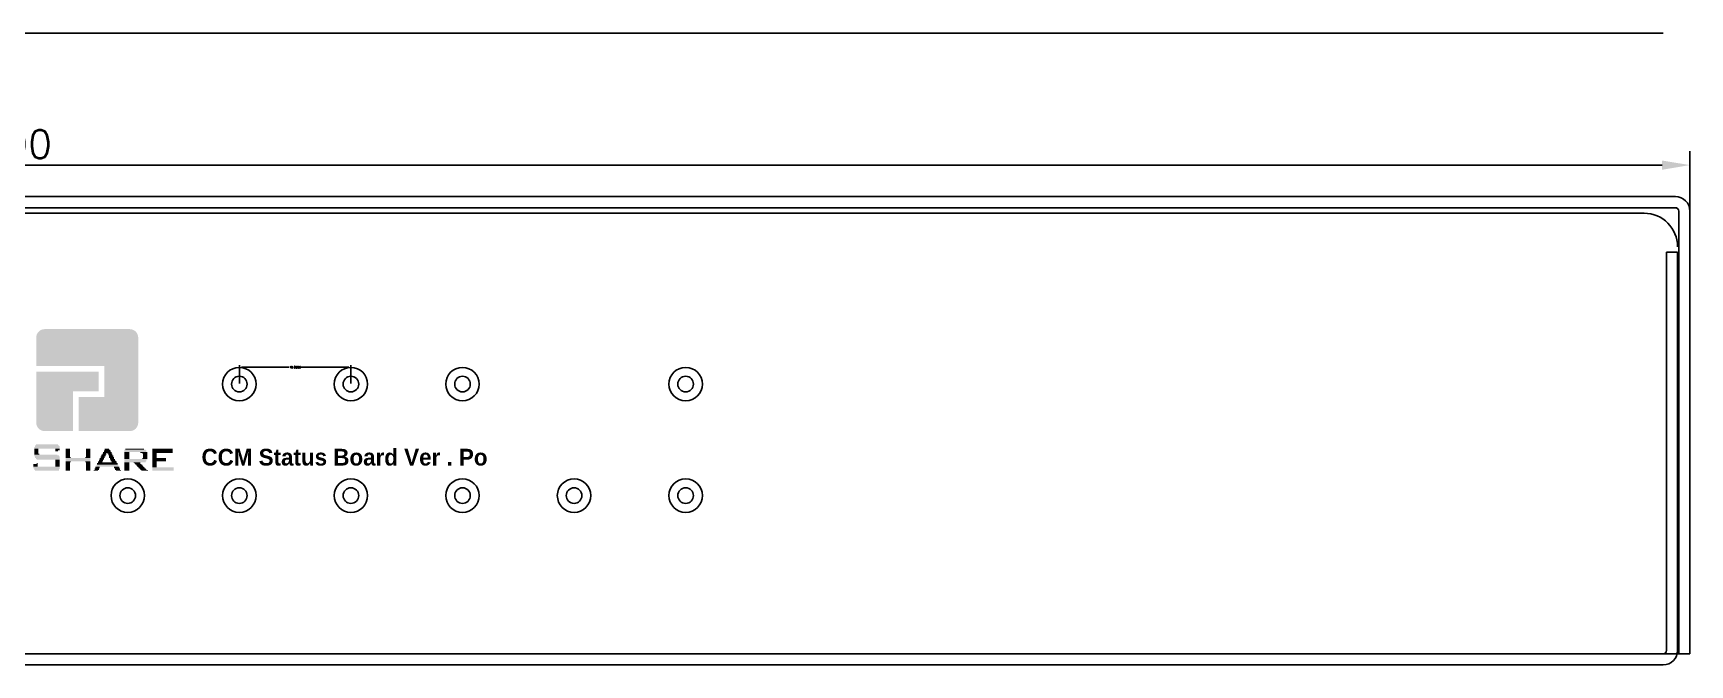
# Model space of a CAD drawing. Extents: x 183 to 1008, y 302 to 1008.
# Drawn here: x 859.2 to 1007.7, y 674.8 to 731.5 of the extents above; entities that cross this region are included whole.
import ezdxf

# ---------------------------------------------------------------- set-up
doc = ezdxf.new("R2010")
doc.units = 0
doc.layers.get('0').update_dxf_attribs({"linetype": 'CONTINUOUS'})
doc.layers.get('DEFPOINTS').update_dxf_attribs({"linetype": 'CONTINUOUS'})
for name, color, linetype in [('LAYER0000', 7, 'CONTINUOUS'), ('MASK_BOTTOM_ART', 5, 'CONTINUOUS'), ('SILK_BOTTOM_ART', 12, 'CONTINUOUS')]:
    doc.layers.add(name, color=color, linetype=linetype)
doc.styles.get("Standard").update_dxf_attribs({"font": 'txt.shx', "bigfont": 'whgtxt.shx'})
doc.dimstyles.new('ISO-25', dxfattribs={"dimtxt": 2.5, "dimasz": 2.5, "dimexe": 1.25, "dimexo": 0.625, "dimtad": 1, "dimtxsty": 'STANDARD', "dimcen": 2.5, "dimazin": 3, "dimtfac": 1, "dimtmove": 0, "dimatfit": 3})
doc.dimstyles.get("Standard").update_dxf_attribs({"dimtxt": 0.18, "dimasz": 0.18, "dimexe": 0.18, "dimexo": 0.0625, "dimgap": 0.09, "dimtad": 0, "dimtih": 1, "dimtoh": 1, "dimdec": 4, "dimzin": 0, "dimtxsty": 'STANDARD', "dimcen": 0.09, "dimazin": 3, "dimtfac": 1, "dimtdec": 4, "dimtofl": 0, "dimtmove": 0, "dimatfit": 3, "dimtolj": 1, "dimtzin": 0})

# ---------------------------------------------------------------- blocks, each defined once
blk = doc.blocks.new('*D74')
at = {"color": 0}
for p, q in [((707.67, 715.37), (707.67, 720.87)), ((1007.67, 715.37), (1007.67, 720.87)), ((1005.17, 719.62), (710.17, 719.62))]:
    blk.add_line(p, q, dxfattribs=at)
for points in [[(710.17, 720.03), (710.17, 719.2), (707.67, 719.62)], [(1005.17, 720.03), (1005.17, 719.2), (1007.67, 719.62)]]:
    blk.add_solid(points, dxfattribs=at)
at = {"layer": 'DEFPOINTS', "color": 0}
for p in [(707.67, 719.62), (707.67, 714.75), (1007.67, 714.75)]:
    blk.add_point(p, dxfattribs=at)
at = {"color": 0, "insert": (857.67, 721.49), "char_height": 2.5, "attachment_point": 5}
blk.add_mtext('300', dxfattribs=at)
blk = doc.blocks.new('ROUND_14')
blk.add_circle((0, 0), 0.7)
blk = doc.blocks.new('*D73')
at = {"color": 0, "linetype": 'CONTINUOUS'}
for p, q in [((877.67, 700.04), (877.67, 701.67)), ((877.85, 701.49), (882.14, 701.49)), ((887.49, 701.49), (883.19, 701.49)), ((887.67, 700.04), (887.67, 701.67))]:
    blk.add_line(p, q, dxfattribs=at)
for points in [[(877.85, 701.52), (877.85, 701.46), (877.67, 701.49)], [(887.49, 701.52), (887.49, 701.46), (887.67, 701.49)]]:
    blk.add_solid(points, dxfattribs=at)
at = {"layer": 'DEFPOINTS', "color": 0, "linetype": 'CONTINUOUS'}
for p in [(887.67, 701.49), (877.67, 699.98), (887.67, 699.98)]:
    blk.add_point(p, dxfattribs=at)
at = {"color": 0, "linetype": 'CONTINUOUS', "insert": (882.67, 701.49), "char_height": 0.18, "attachment_point": 5}
blk.add_mtext('\\A1;10.0000', dxfattribs=at)

msp = doc.modelspace()

# ---------------------------------------------------------------- linework, layer by layer
for p, q in [((708.96691, 716.79965), (1006.36691, 716.79965)), ((708.96691, 715.79965), (1006.36691, 715.79965)), ((1006.66691, 715.49965), (1006.66691, 675.79965)), ((1007.66691, 715.49965), (1007.66691, 675.79965)), ((1007.66691, 675.79965), (707.66691, 675.79965))]:
    msp.add_line(p, q)
for centre in [(877.66691, 699.97824), (887.66691, 699.97824), (897.66691, 699.97824), (917.66691, 699.97824), (867.66691, 689.97824), (877.66691, 689.97824), (887.66691, 689.97824), (897.66691, 689.97824), (907.66691, 689.97824), (917.66691, 689.97824)]:
    msp.add_circle(centre, 1.5)
for radius in [1.3, 0.3]:
    msp.add_arc((1006.36691, 715.49965), radius, 0, 90)
at = {"layer": 'LAYER0000', "color": 3, "linetype": 'CONTINUOUS'}
for p, q in [((710.06691, 731.45523), (1005.26691, 731.45523)), ((711.76691, 715.29965), (1003.56691, 715.29965)), ((1005.56691, 711.79965), (1005.56691, 676.09965)), ((1006.36691, 711.79965), (1005.56691, 711.79965)), ((1006.56691, 711.79965), (1005.56691, 711.79965)), ((1006.56691, 711.79965), (1006.56691, 676.09965)), ((710.06691, 675.79965), (1005.26691, 675.79965)), ((710.06691, 674.79965), (1005.26691, 674.79965))]:
    msp.add_line(p, q, dxfattribs=at)
for centre, radius, start, end in [((1003.56691, 712.29965), 3, 0, 90), ((1005.26691, 676.09965), 0.3, 270, 0), ((1005.26691, 676.09965), 1.3, 270, 0)]:
    msp.add_arc(centre, radius, start, end, dxfattribs=at)
at = {"layer": 'SILK_BOTTOM_ART'}
for points in [[(859.46291, 704.14624), (859.47811, 704.29354), (868.60691, 704.14624), (868.59171, 704.29354)], [(859.46291, 701.60626), (859.46291, 704.14624), (868.60691, 701.60626), (868.60691, 704.14624)], [(859.47811, 704.29354), (859.52131, 704.43834), (868.59171, 704.29354), (868.54851, 704.43834)], [(859.52131, 704.43834), (859.59241, 704.56784), (868.54851, 704.43834), (868.47991, 704.56784)], [(859.59241, 704.56784), (859.68641, 704.68474), (868.47991, 704.56784), (868.38341, 704.68474)], [(859.68641, 704.68474), (859.80331, 704.77874), (868.38341, 704.68474), (868.26911, 704.77874)], [(859.80331, 704.77874), (859.93281, 704.84984), (868.26911, 704.77874), (868.13701, 704.84984)], [(859.93281, 704.84984), (860.07761, 704.89304), (868.13701, 704.84984), (867.99481, 704.89304)], [(860.07761, 704.89304), (860.22491, 704.90824), (867.99481, 704.89304), (867.84491, 704.90824)], [(865.55889, 701.60624), (859.46291, 701.60626), (868.60691, 701.60624), (868.60691, 701.60626)], [(859.46292, 699.32024), (859.46293, 701.09822), (865.05089, 699.32024), (865.05091, 701.09822)], [(859.46293, 701.09822), (859.46293, 701.09824), (865.05091, 701.09822), (859.46293, 701.09824)], [(865.55891, 698.81226), (865.55889, 701.60624), (868.60691, 698.81226), (868.60691, 701.60624)], [(859.46291, 696.52624), (859.46292, 699.32022), (862.76489, 696.52624), (862.76491, 699.32022)], [(859.46292, 699.32022), (859.46292, 699.32024), (862.76491, 699.32022), (865.05089, 699.32024)], [(863.27291, 696.52624), (863.27293, 698.81224), (868.60691, 696.52624), (868.60691, 698.81224)], [(863.27293, 698.81224), (865.55891, 698.81226), (868.60691, 698.81224), (868.60691, 698.81226)], [(859.47811, 696.37634), (859.46291, 696.52624), (862.76489, 696.37634), (862.76489, 696.52624)], [(859.52131, 696.23414), (859.47811, 696.37634), (862.76489, 696.23414), (862.76489, 696.37634)], [(863.27291, 696.37634), (863.27291, 696.52624), (868.59171, 696.37634), (868.60691, 696.52624)], [(863.27291, 696.23414), (863.27291, 696.37634), (868.54851, 696.23414), (868.59171, 696.37634)], [(859.59241, 696.10204), (859.52131, 696.23414), (862.76489, 696.10204), (862.76489, 696.23414)], [(859.68641, 695.98524), (859.59241, 696.10204), (862.76489, 695.98524), (862.76489, 696.10204)], [(859.80331, 695.89124), (859.68641, 695.98524), (862.76489, 695.89124), (862.76489, 695.98524)], [(859.93281, 695.82264), (859.80331, 695.89124), (862.76489, 695.82264), (862.76489, 695.89124)], [(860.07761, 695.77944), (859.93281, 695.82264), (862.76489, 695.77944), (862.76489, 695.82264)], [(860.22491, 695.76424), (860.07761, 695.77944), (862.76489, 695.76424), (862.76489, 695.77944)], [(863.27291, 696.10204), (863.27291, 696.23414), (868.47991, 696.10204), (868.54851, 696.23414)], [(863.27291, 695.98524), (863.27291, 696.10204), (868.38341, 695.98524), (868.47991, 696.10204)], [(863.27291, 695.89124), (863.27291, 695.98524), (868.26911, 695.89124), (868.38341, 695.98524)], [(863.27291, 695.82264), (863.27291, 695.89124), (868.13701, 695.82264), (868.26911, 695.89124)], [(863.27291, 695.77944), (863.27291, 695.82264), (867.99481, 695.77944), (868.13701, 695.82264)], [(863.27291, 695.76426), (863.27291, 695.77944), (867.8451, 695.76426), (867.99481, 695.77944)], [(867.84491, 695.76424), (863.27291, 695.76426), (867.84491, 695.76424), (867.8451, 695.76426)], [(861.57107, 694.3418), (861.57107, 694.34182), (859.28509, 694.3418), (861.57107, 694.34182)], [(861.57107, 694.26562), (861.57107, 694.3418), (859.28511, 694.26562), (859.28509, 694.3418)], [(861.57107, 694.2656), (861.57107, 694.26562), (859.28509, 694.2656), (861.57107, 694.26562)], [(861.57107, 694.18942), (861.57107, 694.2656), (859.28511, 694.18942), (859.28509, 694.2656)], [(859.66607, 694.1894), (859.66607, 694.18942), (859.28509, 694.1894), (859.66607, 694.18942)], [(859.66607, 694.11322), (859.66607, 694.1894), (859.28511, 694.11322), (859.28509, 694.1894)], [(859.66607, 694.1132), (859.66607, 694.11322), (859.28509, 694.1132), (859.66607, 694.11322)], [(859.66607, 694.03702), (859.66607, 694.1132), (859.28511, 694.03702), (859.28509, 694.1132)], [(859.66607, 694.037), (859.66607, 694.03702), (859.28509, 694.037), (859.66607, 694.03702)], [(859.66607, 693.96082), (859.66607, 694.037), (859.28511, 693.96082), (859.28509, 694.037)], [(859.66607, 693.9608), (859.66607, 693.96082), (859.28509, 693.9608), (859.66607, 693.96082)], [(859.66607, 693.88462), (859.66607, 693.9608), (859.28511, 693.88462), (859.28509, 693.9608)], [(859.66607, 693.8846), (859.66607, 693.88462), (859.28509, 693.8846), (859.66607, 693.88462)], [(859.66607, 693.80842), (859.66607, 693.8846), (859.28511, 693.80842), (859.28509, 693.8846)], [(859.66607, 693.8084), (859.66607, 693.80842), (859.28509, 693.8084), (859.66607, 693.80842)], [(859.66607, 693.73222), (859.66607, 693.8084), (859.28511, 693.73222), (859.28509, 693.8084)], [(859.74227, 693.7322), (859.74227, 693.73222), (859.28509, 693.7322), (859.74227, 693.73222)], [(859.74227, 693.65602), (859.74227, 693.7322), (859.28511, 693.65602), (859.28509, 693.7322)], [(861.34247, 693.656), (861.34247, 693.65602), (859.28509, 693.656), (861.34247, 693.65602)], [(861.34247, 693.57982), (861.34247, 693.656), (859.28511, 693.57982), (859.28509, 693.656)], [(861.49487, 693.5798), (861.49487, 693.57982), (859.28509, 693.5798), (861.49487, 693.57982)], [(861.49487, 693.50112), (861.49487, 693.5798), (859.28511, 693.50112), (859.28509, 693.5798)], [(861.49487, 694.4942), (861.49487, 694.49422), (859.36129, 694.4942), (861.49487, 694.49422)], [(861.49487, 694.41552), (861.49487, 694.4942), (859.36131, 694.41552), (859.36129, 694.4942)], [(861.57107, 694.4155), (861.57107, 694.41552), (859.36129, 694.4155), (861.57107, 694.41552)], [(861.57107, 694.34182), (861.57107, 694.4155), (859.36131, 694.34182), (859.36129, 694.4155)], [(861.57107, 693.5011), (861.57107, 693.50112), (859.36129, 693.5011), (861.57107, 693.50112)], [(861.57107, 693.42742), (861.57107, 693.5011), (859.36131, 693.42742), (859.36129, 693.5011)], [(861.57107, 693.4274), (861.57107, 693.42742), (859.36129, 693.4274), (861.57107, 693.42742)], [(861.57107, 693.35122), (861.57107, 693.4274), (859.36131, 693.35122), (859.36129, 693.4274)], [(861.41867, 694.5704), (861.41867, 694.57042), (859.43749, 694.5704), (861.41867, 694.57042)], [(861.41867, 694.49422), (861.41867, 694.5704), (859.43751, 694.49422), (859.43749, 694.5704)], [(861.57107, 694.1894), (861.57107, 694.18942), (861.19009, 694.1894), (861.57107, 694.18942)], [(861.57107, 694.11322), (861.57107, 694.1894), (861.19011, 694.11322), (861.19009, 694.1894)], [(861.57107, 694.1132), (861.57107, 694.11322), (861.19009, 694.1132), (861.57107, 694.11322)], [(861.57107, 694.03702), (861.57107, 694.1132), (861.19011, 694.03702), (861.19009, 694.1132)], [(861.41867, 694.037), (861.41867, 694.03702), (861.19009, 694.037), (861.41867, 694.03702)], [(861.41867, 693.96082), (861.41867, 694.037), (861.19011, 693.96082), (861.19009, 694.037)], [(862.48547, 694.1894), (862.48547, 694.18942), (862.10449, 694.1894), (862.48547, 694.18942)], [(862.48547, 694.11322), (862.48547, 694.1894), (862.10451, 694.11322), (862.10449, 694.1894)], [(862.48547, 694.1132), (862.48547, 694.11322), (862.10449, 694.1132), (862.48547, 694.11322)], [(862.48547, 694.03702), (862.48547, 694.1132), (862.10451, 694.03702), (862.10449, 694.1132)], [(862.48547, 694.037), (862.48547, 694.03702), (862.10449, 694.037), (862.48547, 694.03702)], [(862.48547, 693.96082), (862.48547, 694.037), (862.10451, 693.96082), (862.10449, 694.037)], [(862.48547, 693.9608), (862.48547, 693.96082), (862.10449, 693.9608), (862.48547, 693.96082)], [(862.48547, 693.88462), (862.48547, 693.9608), (862.10451, 693.88462), (862.10449, 693.9608)], [(862.48547, 693.8846), (862.48547, 693.88462), (862.10449, 693.8846), (862.48547, 693.88462)], [(862.48547, 693.80842), (862.48547, 693.8846), (862.10451, 693.80842), (862.10449, 693.8846)], [(862.48547, 693.8084), (862.48547, 693.80842), (862.10449, 693.8084), (862.48547, 693.80842)], [(862.48547, 693.73222), (862.48547, 693.8084), (862.10451, 693.73222), (862.10449, 693.8084)], [(862.48547, 693.7322), (862.48547, 693.73222), (862.10449, 693.7322), (862.48547, 693.73222)], [(862.48547, 693.65602), (862.48547, 693.7322), (862.10451, 693.65602), (862.10449, 693.7322)], [(862.48547, 693.656), (862.48547, 693.65602), (862.10449, 693.656), (862.48547, 693.65602)], [(862.48547, 693.57982), (862.48547, 693.656), (862.10451, 693.57982), (862.10449, 693.656)], [(862.48547, 693.5798), (862.48547, 693.57982), (862.10449, 693.5798), (862.48547, 693.57982)], [(862.48547, 693.50112), (862.48547, 693.5798), (862.10451, 693.50112), (862.10449, 693.5798)], [(862.48547, 693.5011), (862.48547, 693.50112), (862.10449, 693.5011), (862.48547, 693.50112)], [(862.48547, 693.42742), (862.48547, 693.5011), (862.10451, 693.42742), (862.10449, 693.5011)], [(862.55917, 693.4274), (862.55917, 693.42742), (862.10449, 693.4274), (862.55917, 693.42742)], [(862.55917, 693.35122), (862.55917, 693.4274), (862.10451, 693.35122), (862.10449, 693.4274)], [(864.31427, 693.4274), (864.31427, 693.42742), (863.85709, 693.4274), (864.31427, 693.42742)], [(864.31427, 693.35122), (864.31427, 693.4274), (863.85711, 693.35122), (863.85709, 693.4274)], [(864.31427, 694.1894), (864.31427, 694.18942), (863.93329, 694.1894), (864.31427, 694.18942)], [(864.31427, 694.11322), (864.31427, 694.1894), (863.93331, 694.11322), (863.93329, 694.1894)], [(864.31427, 694.1132), (864.31427, 694.11322), (863.93329, 694.1132), (864.31427, 694.11322)], [(864.31427, 694.03702), (864.31427, 694.1132), (863.93331, 694.03702), (863.93329, 694.1132)], [(864.31427, 694.037), (864.31427, 694.03702), (863.93329, 694.037), (864.31427, 694.03702)], [(864.31427, 693.96082), (864.31427, 694.037), (863.93331, 693.96082), (863.93329, 694.037)], [(864.31427, 693.9608), (864.31427, 693.96082), (863.93329, 693.9608), (864.31427, 693.96082)], [(864.31427, 693.88462), (864.31427, 693.9608), (863.93331, 693.88462), (863.93329, 693.9608)], [(864.31427, 693.8846), (864.31427, 693.88462), (863.93329, 693.8846), (864.31427, 693.88462)], [(864.31427, 693.80842), (864.31427, 693.8846), (863.93331, 693.80842), (863.93329, 693.8846)], [(864.31427, 693.8084), (864.31427, 693.80842), (863.93329, 693.8084), (864.31427, 693.80842)], [(864.31427, 693.73222), (864.31427, 693.8084), (863.93331, 693.73222), (863.93329, 693.8084)], [(864.31427, 693.7322), (864.31427, 693.73222), (863.93329, 693.7322), (864.31427, 693.73222)], [(864.31427, 693.65602), (864.31427, 693.7322), (863.93331, 693.65602), (863.93329, 693.7322)], [(864.31427, 693.656), (864.31427, 693.65602), (863.93329, 693.656), (864.31427, 693.65602)], [(864.31427, 693.57982), (864.31427, 693.656), (863.93331, 693.57982), (863.93329, 693.656)], [(864.31427, 693.5798), (864.31427, 693.57982), (863.93329, 693.5798), (864.31427, 693.57982)], [(864.31427, 693.50112), (864.31427, 693.5798), (863.93331, 693.50112), (863.93329, 693.5798)], [(864.31427, 693.5011), (864.31427, 693.50112), (863.93329, 693.5011), (864.31427, 693.50112)], [(864.31427, 693.42742), (864.31427, 693.5011), (863.93331, 693.42742), (863.93329, 693.5011)], [(865.60967, 693.5011), (865.60967, 693.50112), (865.22869, 693.5011), (865.60967, 693.50112)], [(865.60967, 693.42742), (865.60967, 693.5011), (865.22871, 693.42742), (865.22869, 693.5011)], [(865.60967, 693.4274), (865.60967, 693.42742), (865.22869, 693.4274), (865.60967, 693.42742)], [(865.60967, 693.35122), (865.60967, 693.4274), (865.22871, 693.35122), (865.22869, 693.4274)], [(865.68587, 693.656), (865.68587, 693.65602), (865.30489, 693.656), (865.68587, 693.65602)], [(865.68587, 693.57982), (865.68587, 693.656), (865.30491, 693.57982), (865.30489, 693.656)], [(865.68587, 693.5798), (865.68587, 693.57982), (865.30489, 693.5798), (865.68587, 693.57982)], [(865.68587, 693.50112), (865.68587, 693.5798), (865.30491, 693.50112), (865.30489, 693.5798)], [(865.75957, 693.7322), (865.75957, 693.73222), (865.38109, 693.7322), (865.75957, 693.73222)], [(865.75957, 693.65602), (865.75957, 693.7322), (865.38111, 693.65602), (865.38109, 693.7322)], [(866.21927, 693.8846), (866.21927, 693.88462), (865.45729, 693.8846), (866.21927, 693.88462)], [(866.21927, 693.80842), (866.21927, 693.8846), (865.45731, 693.80842), (865.45729, 693.8846)], [(865.75957, 693.8084), (865.75957, 693.80842), (865.45729, 693.8084), (865.75957, 693.80842)], [(865.75957, 693.73222), (865.75957, 693.8084), (865.45731, 693.73222), (865.45729, 693.8084)], [(866.14307, 694.037), (866.14307, 694.03702), (865.53349, 694.037), (866.14307, 694.03702)], [(866.14307, 693.96082), (866.14307, 694.037), (865.53351, 693.96082), (865.53349, 694.037)], [(866.14307, 693.9608), (866.14307, 693.96082), (865.53349, 693.9608), (866.14307, 693.96082)], [(866.14307, 693.88462), (866.14307, 693.9608), (865.53351, 693.88462), (865.53349, 693.9608)], [(865.99067, 694.1894), (865.99067, 694.18942), (865.60969, 694.1894), (865.99067, 694.18942)], [(865.99067, 694.11322), (865.99067, 694.1894), (865.60971, 694.11322), (865.60969, 694.1894)], [(866.06687, 694.1132), (866.06687, 694.11322), (865.60969, 694.1132), (866.06687, 694.11322)], [(866.06687, 694.03702), (866.06687, 694.1132), (865.60971, 694.03702), (865.60969, 694.1132)], [(866.21927, 693.8084), (866.21927, 693.80842), (865.83829, 693.8084), (866.21927, 693.80842)], [(866.21927, 693.73222), (866.21927, 693.8084), (865.83831, 693.73222), (865.83829, 693.8084)], [(866.29547, 693.7322), (866.29547, 693.73222), (865.91449, 693.7322), (866.29547, 693.73222)], [(866.29547, 693.65602), (866.29547, 693.7322), (865.91451, 693.65602), (865.91449, 693.7322)], [(866.29547, 693.656), (866.29547, 693.65602), (865.91449, 693.656), (866.29547, 693.65602)], [(866.29547, 693.57982), (866.29547, 693.656), (865.91451, 693.57982), (865.91449, 693.656)], [(866.37167, 693.5798), (866.37167, 693.57982), (865.99069, 693.5798), (866.37167, 693.57982)], [(866.37167, 693.50112), (866.37167, 693.5798), (865.99071, 693.50112), (865.99069, 693.5798)], [(866.37167, 693.5011), (866.37167, 693.50112), (865.99069, 693.5011), (866.37167, 693.50112)], [(866.37167, 693.42742), (866.37167, 693.5011), (865.99071, 693.42742), (865.99069, 693.5011)], [(866.44787, 693.4274), (866.44787, 693.42742), (865.99069, 693.4274), (866.44787, 693.42742)], [(866.44787, 693.35122), (866.44787, 693.4274), (865.99071, 693.35122), (865.99069, 693.4274)], [(869.26727, 694.1132), (869.26727, 694.11322), (867.36229, 694.1132), (869.26727, 694.11322)], [(869.26727, 694.03702), (869.26727, 694.1132), (867.36231, 694.03702), (867.36229, 694.1132)], [(869.34347, 694.037), (869.34347, 694.03702), (867.36229, 694.037), (869.34347, 694.03702)], [(869.34347, 693.96082), (869.34347, 694.037), (867.36231, 693.96082), (867.36229, 694.037)], [(869.34347, 693.9608), (869.34347, 693.96082), (867.36229, 693.9608), (869.34347, 693.96082)], [(869.34347, 693.88462), (869.34347, 693.9608), (867.36231, 693.88462), (867.36229, 693.9608)], [(867.81947, 693.8846), (867.81947, 693.88462), (867.36229, 693.8846), (867.81947, 693.88462)], [(867.81947, 693.80842), (867.81947, 693.8846), (867.36231, 693.80842), (867.36229, 693.8846)], [(867.81947, 693.8084), (867.81947, 693.80842), (867.36229, 693.8084), (867.81947, 693.80842)], [(867.81947, 693.73222), (867.81947, 693.8084), (867.36231, 693.73222), (867.36229, 693.8084)], [(867.81947, 693.7322), (867.81947, 693.73222), (867.36229, 693.7322), (867.81947, 693.73222)], [(867.81947, 693.65602), (867.81947, 693.7322), (867.36231, 693.65602), (867.36229, 693.7322)], [(867.81947, 693.656), (867.81947, 693.65602), (867.36229, 693.656), (867.81947, 693.65602)], [(867.81947, 693.57982), (867.81947, 693.656), (867.36231, 693.57982), (867.36229, 693.656)], [(867.81947, 693.5798), (867.81947, 693.57982), (867.36229, 693.5798), (867.81947, 693.57982)], [(867.81947, 693.50112), (867.81947, 693.5798), (867.36231, 693.50112), (867.36229, 693.5798)], [(867.81947, 693.5011), (867.81947, 693.50112), (867.36229, 693.5011), (867.81947, 693.50112)], [(867.81947, 693.42742), (867.81947, 693.5011), (867.36231, 693.42742), (867.36229, 693.5011)], [(867.81947, 693.4274), (867.81947, 693.42742), (867.36229, 693.4274), (867.81947, 693.42742)], [(867.81947, 693.35122), (867.81947, 693.4274), (867.36231, 693.35122), (867.36229, 693.4274)], [(869.11487, 694.1894), (869.11487, 694.18942), (867.43849, 694.1894), (869.11487, 694.18942)], [(869.11487, 694.11322), (869.11487, 694.1894), (867.43851, 694.11322), (867.43849, 694.1894)], [(869.41967, 693.8846), (869.41967, 693.88462), (868.81009, 693.8846), (869.41967, 693.88462)], [(869.41967, 693.80842), (869.41967, 693.8846), (868.81011, 693.80842), (868.81009, 693.8846)], [(869.41967, 693.8084), (869.41967, 693.80842), (868.96249, 693.8084), (869.41967, 693.80842)], [(869.41967, 693.73222), (869.41967, 693.8084), (868.96251, 693.73222), (868.96249, 693.8084)], [(869.41967, 693.7322), (869.41967, 693.73222), (869.03869, 693.7322), (869.41967, 693.73222)], [(869.41967, 693.65602), (869.41967, 693.7322), (869.03871, 693.65602), (869.03869, 693.7322)], [(869.41967, 693.656), (869.41967, 693.65602), (869.03869, 693.656), (869.41967, 693.65602)], [(869.41967, 693.57982), (869.41967, 693.656), (869.03871, 693.57982), (869.03869, 693.656)], [(869.41967, 693.5798), (869.41967, 693.57982), (869.03869, 693.5798), (869.41967, 693.57982)], [(869.41967, 693.50112), (869.41967, 693.5798), (869.03871, 693.50112), (869.03869, 693.5798)], [(869.41967, 693.5011), (869.41967, 693.50112), (869.03869, 693.5011), (869.41967, 693.50112)], [(869.41967, 693.42742), (869.41967, 693.5011), (869.03871, 693.42742), (869.03869, 693.5011)], [(869.41967, 693.4274), (869.41967, 693.42742), (869.03869, 693.4274), (869.41967, 693.42742)], [(869.41967, 693.35122), (869.41967, 693.4274), (869.03871, 693.35122), (869.03869, 693.4274)], [(871.70567, 694.1894), (871.70567, 694.18942), (869.87439, 694.1894), (871.70567, 694.18942)], [(871.70567, 694.11322), (871.70567, 694.1894), (869.87441, 694.11322), (869.87439, 694.1894)], [(871.70567, 694.1132), (871.70567, 694.11322), (869.87439, 694.1132), (871.70567, 694.11322)], [(871.70567, 694.03702), (871.70567, 694.1132), (869.87441, 694.03702), (869.87439, 694.1132)], [(871.70567, 694.037), (871.70567, 694.03702), (869.87439, 694.037), (871.70567, 694.03702)], [(871.70567, 693.96082), (871.70567, 694.037), (869.87441, 693.96082), (869.87439, 694.037)], [(871.70567, 693.9608), (871.70567, 693.96082), (869.87439, 693.9608), (871.70567, 693.96082)], [(871.70567, 693.88462), (871.70567, 693.9608), (869.87441, 693.88462), (869.87439, 693.9608)], [(871.70567, 693.8846), (871.70567, 693.88462), (869.87439, 693.8846), (871.70567, 693.88462)], [(871.70567, 693.80842), (871.70567, 693.8846), (869.87441, 693.80842), (869.87439, 693.8846)], [(870.25787, 693.8084), (870.25787, 693.80842), (869.87439, 693.8084), (870.25787, 693.80842)], [(870.25787, 693.73222), (870.25787, 693.8084), (869.87441, 693.73222), (869.87439, 693.8084)], [(870.25787, 693.7322), (870.25787, 693.73222), (869.87439, 693.7322), (870.25787, 693.73222)], [(870.25787, 693.65602), (870.25787, 693.7322), (869.87441, 693.65602), (869.87439, 693.7322)], [(870.25787, 693.656), (870.25787, 693.65602), (869.87439, 693.656), (870.25787, 693.65602)], [(870.25787, 693.57982), (870.25787, 693.656), (869.87441, 693.57982), (869.87439, 693.656)], [(870.25787, 693.5798), (870.25787, 693.57982), (869.87439, 693.5798), (870.25787, 693.57982)], [(870.25787, 693.50112), (870.25787, 693.5798), (869.87441, 693.50112), (869.87439, 693.5798)], [(870.25787, 693.5011), (870.25787, 693.50112), (869.87439, 693.5011), (870.25787, 693.50112)], [(870.25787, 693.42742), (870.25787, 693.5011), (869.87441, 693.42742), (869.87439, 693.5011)], [(870.25787, 693.4274), (870.25787, 693.42742), (869.87439, 693.4274), (870.25787, 693.42742)], [(870.25787, 693.35122), (870.25787, 693.4274), (869.87441, 693.35122), (869.87439, 693.4274)], [(859.58987, 692.8178), (859.58987, 692.81782), (859.20889, 692.8178), (859.58987, 692.81782)], [(859.58987, 692.74162), (859.58987, 692.8178), (859.20891, 692.74162), (859.20889, 692.8178)], [(859.58987, 692.7416), (859.58987, 692.74162), (859.20889, 692.7416), (859.58987, 692.74162)], [(859.58987, 692.66542), (859.58987, 692.7416), (859.20891, 692.66542), (859.20889, 692.7416)], [(859.58987, 692.6654), (859.58987, 692.66542), (859.20889, 692.6654), (859.58987, 692.66542)], [(859.58987, 692.58922), (859.58987, 692.6654), (859.20891, 692.58922), (859.20889, 692.6654)], [(861.57107, 692.5892), (861.57107, 692.58922), (859.20889, 692.5892), (861.57107, 692.58922)], [(861.57107, 692.51302), (861.57107, 692.5892), (859.20891, 692.51302), (859.20889, 692.5892)], [(861.57107, 692.513), (861.57107, 692.51302), (859.20889, 692.513), (861.57107, 692.51302)], [(861.57107, 692.43682), (861.57107, 692.513), (859.20891, 692.43682), (859.20889, 692.513)], [(861.57107, 692.4368), (861.57107, 692.43682), (859.28509, 692.4368), (861.57107, 692.43682)], [(861.57107, 692.36062), (861.57107, 692.4368), (859.28511, 692.36062), (859.28509, 692.4368)], [(861.49487, 692.3606), (861.49487, 692.36062), (859.28509, 692.3606), (861.49487, 692.36062)], [(861.49487, 692.28442), (861.49487, 692.3606), (859.28511, 692.28442), (859.28509, 692.3606)], [(861.49487, 692.2844), (861.49487, 692.28442), (859.36129, 692.2844), (861.49487, 692.28442)], [(861.49487, 692.20822), (861.49487, 692.2844), (859.36131, 692.20822), (859.36129, 692.2844)], [(861.57107, 693.3512), (861.57107, 693.35122), (859.43749, 693.3512), (861.57107, 693.35122)], [(861.57107, 693.27502), (861.57107, 693.3512), (859.43751, 693.27502), (859.43749, 693.3512)], [(861.57107, 693.275), (861.57107, 693.27502), (859.51369, 693.275), (861.57107, 693.27502)], [(861.57107, 693.19882), (861.57107, 693.275), (859.51371, 693.19882), (859.51369, 693.275)], [(859.58987, 692.894), (859.58987, 692.89402), (859.51369, 692.894), (859.58987, 692.89402)], [(859.58989, 692.81784), (859.58987, 692.894), (859.51371, 692.81784), (859.51369, 692.894)], [(859.51371, 692.81782), (859.58989, 692.81784), (859.51371, 692.81782), (859.51371, 692.81784)], [(861.57107, 693.1988), (861.57107, 693.19882), (861.19009, 693.1988), (861.57107, 693.19882)], [(861.57107, 693.12262), (861.57107, 693.1988), (861.19011, 693.12262), (861.19009, 693.1988)], [(861.57107, 693.1226), (861.57107, 693.12262), (861.19009, 693.1226), (861.57107, 693.12262)], [(861.57107, 693.04642), (861.57107, 693.1226), (861.19011, 693.04642), (861.19009, 693.1226)], [(861.57107, 693.0464), (861.57107, 693.04642), (861.19009, 693.0464), (861.57107, 693.04642)], [(861.57107, 692.97022), (861.57107, 693.0464), (861.19011, 692.97022), (861.19009, 693.0464)], [(861.57107, 692.9702), (861.57107, 692.97022), (861.19009, 692.9702), (861.57107, 692.97022)], [(861.57107, 692.89402), (861.57107, 692.9702), (861.19011, 692.89402), (861.19009, 692.9702)], [(861.57107, 692.894), (861.57107, 692.89402), (861.19009, 692.894), (861.57107, 692.89402)], [(861.57107, 692.81782), (861.57107, 692.894), (861.19011, 692.81782), (861.19009, 692.894)], [(861.57107, 692.8178), (861.57107, 692.81782), (861.19009, 692.8178), (861.57107, 692.81782)], [(861.57107, 692.74162), (861.57107, 692.8178), (861.19011, 692.74162), (861.19009, 692.8178)], [(861.57107, 692.7416), (861.57107, 692.74162), (861.19009, 692.7416), (861.57107, 692.74162)], [(861.57107, 692.66542), (861.57107, 692.7416), (861.19011, 692.66542), (861.19009, 692.7416)], [(861.57107, 692.6654), (861.57107, 692.66542), (861.19009, 692.6654), (861.57107, 692.66542)], [(861.57107, 692.58922), (861.57107, 692.6654), (861.19011, 692.58922), (861.19009, 692.6654)], [(864.31427, 693.3512), (864.31427, 693.35122), (862.10449, 693.3512), (864.31427, 693.35122)], [(864.31427, 693.27502), (864.31427, 693.3512), (862.10451, 693.27502), (862.10449, 693.3512)], [(864.31427, 693.275), (864.31427, 693.27502), (862.10449, 693.275), (864.31427, 693.27502)], [(864.31427, 693.19882), (864.31427, 693.275), (862.10451, 693.19882), (862.10449, 693.275)], [(864.31427, 693.1988), (864.31427, 693.19882), (862.10449, 693.1988), (864.31427, 693.19882)], [(864.31427, 693.12262), (864.31427, 693.1988), (862.10451, 693.12262), (862.10449, 693.1988)], [(864.31427, 693.1226), (864.31427, 693.12262), (862.10449, 693.1226), (864.31427, 693.12262)], [(864.31427, 693.04642), (864.31427, 693.1226), (862.10451, 693.04642), (862.10449, 693.1226)], [(862.55917, 693.0464), (862.55917, 693.04642), (862.10449, 693.0464), (862.55917, 693.04642)], [(862.55917, 692.97022), (862.55917, 693.0464), (862.10451, 692.97022), (862.10449, 693.0464)], [(862.48547, 692.9702), (862.48547, 692.97022), (862.10449, 692.9702), (862.48547, 692.97022)], [(862.48547, 692.89402), (862.48547, 692.9702), (862.10451, 692.89402), (862.10449, 692.9702)], [(862.48547, 692.894), (862.48547, 692.89402), (862.10449, 692.894), (862.48547, 692.89402)], [(862.48547, 692.81782), (862.48547, 692.894), (862.10451, 692.81782), (862.10449, 692.894)], [(862.48547, 692.8178), (862.48547, 692.81782), (862.10449, 692.8178), (862.48547, 692.81782)], [(862.48547, 692.74162), (862.48547, 692.8178), (862.10451, 692.74162), (862.10449, 692.8178)], [(862.48547, 692.7416), (862.48547, 692.74162), (862.10449, 692.7416), (862.48547, 692.74162)], [(862.48547, 692.66542), (862.48547, 692.7416), (862.10451, 692.66542), (862.10449, 692.7416)], [(862.48547, 692.6654), (862.48547, 692.66542), (862.10449, 692.6654), (862.48547, 692.66542)], [(862.48547, 692.58922), (862.48547, 692.6654), (862.10451, 692.58922), (862.10449, 692.6654)], [(862.48547, 692.5892), (862.48547, 692.58922), (862.10449, 692.5892), (862.48547, 692.58922)], [(862.48547, 692.51302), (862.48547, 692.5892), (862.10451, 692.51302), (862.10449, 692.5892)], [(862.48547, 692.513), (862.48547, 692.51302), (862.10449, 692.513), (862.48547, 692.51302)], [(862.48547, 692.43682), (862.48547, 692.513), (862.10451, 692.43682), (862.10449, 692.513)], [(862.48547, 692.4368), (862.48547, 692.43682), (862.10449, 692.4368), (862.48547, 692.43682)], [(862.48547, 692.36062), (862.48547, 692.4368), (862.10451, 692.36062), (862.10449, 692.4368)], [(862.48547, 692.3606), (862.48547, 692.36062), (862.10449, 692.3606), (862.48547, 692.36062)], [(862.48547, 692.28442), (862.48547, 692.3606), (862.10451, 692.28442), (862.10449, 692.3606)], [(862.48547, 692.2844), (862.48547, 692.28442), (862.10449, 692.2844), (862.48547, 692.28442)], [(862.48547, 692.20822), (862.48547, 692.2844), (862.10451, 692.20822), (862.10449, 692.2844)], [(864.31427, 693.0464), (864.31427, 693.04642), (863.85709, 693.0464), (864.31427, 693.04642)], [(864.31427, 692.97022), (864.31427, 693.0464), (863.85711, 692.97022), (863.85709, 693.0464)], [(864.31427, 692.9702), (864.31427, 692.97022), (863.93329, 692.9702), (864.31427, 692.97022)], [(864.31427, 692.89402), (864.31427, 692.9702), (863.93331, 692.89402), (863.93329, 692.9702)], [(864.31427, 692.894), (864.31427, 692.89402), (863.93329, 692.894), (864.31427, 692.89402)], [(864.31427, 692.81782), (864.31427, 692.894), (863.93331, 692.81782), (863.93329, 692.894)], [(864.31427, 692.8178), (864.31427, 692.81782), (863.93329, 692.8178), (864.31427, 692.81782)], [(864.31427, 692.74162), (864.31427, 692.8178), (863.93331, 692.74162), (863.93329, 692.8178)], [(864.31427, 692.7416), (864.31427, 692.74162), (863.93329, 692.7416), (864.31427, 692.74162)], [(864.31427, 692.66542), (864.31427, 692.7416), (863.93331, 692.66542), (863.93329, 692.7416)], [(864.31427, 692.6654), (864.31427, 692.66542), (863.93329, 692.6654), (864.31427, 692.66542)], [(864.31427, 692.58922), (864.31427, 692.6654), (863.93331, 692.58922), (863.93329, 692.6654)], [(864.31427, 692.5892), (864.31427, 692.58922), (863.93329, 692.5892), (864.31427, 692.58922)], [(864.31427, 692.51302), (864.31427, 692.5892), (863.93331, 692.51302), (863.93329, 692.5892)], [(864.31427, 692.513), (864.31427, 692.51302), (863.93329, 692.513), (864.31427, 692.51302)], [(864.31427, 692.43682), (864.31427, 692.513), (863.93331, 692.43682), (863.93329, 692.513)], [(864.31427, 692.4368), (864.31427, 692.43682), (863.93329, 692.4368), (864.31427, 692.43682)], [(864.31427, 692.36062), (864.31427, 692.4368), (863.93331, 692.36062), (863.93329, 692.4368)], [(864.31427, 692.3606), (864.31427, 692.36062), (863.93329, 692.3606), (864.31427, 692.36062)], [(864.31427, 692.28442), (864.31427, 692.3606), (863.93331, 692.28442), (863.93329, 692.3606)], [(864.31427, 692.2844), (864.31427, 692.28442), (863.93329, 692.2844), (864.31427, 692.28442)], [(864.31427, 692.20822), (864.31427, 692.2844), (863.93331, 692.20822), (863.93329, 692.2844)], [(865.00007, 692.2844), (865.00007, 692.28442), (864.61909, 692.2844), (865.00007, 692.28442)], [(865.00007, 692.20822), (865.00007, 692.2844), (864.61911, 692.20822), (864.61909, 692.2844)], [(865.07627, 692.4368), (865.07627, 692.43682), (864.69529, 692.4368), (865.07627, 692.43682)], [(865.07627, 692.36062), (865.07627, 692.4368), (864.69531, 692.36062), (864.69529, 692.4368)], [(865.07627, 692.3606), (865.07627, 692.36062), (864.69529, 692.3606), (865.07627, 692.36062)], [(865.07627, 692.28442), (865.07627, 692.3606), (864.69531, 692.28442), (864.69529, 692.3606)], [(865.15247, 692.5892), (865.15247, 692.58922), (864.77149, 692.5892), (865.15247, 692.58922)], [(865.15247, 692.51302), (865.15247, 692.5892), (864.77151, 692.51302), (864.77149, 692.5892)], [(865.15247, 692.513), (865.15247, 692.51302), (864.77149, 692.513), (865.15247, 692.51302)], [(865.15247, 692.43682), (865.15247, 692.513), (864.77151, 692.43682), (864.77149, 692.513)], [(866.82887, 692.7416), (866.82887, 692.74162), (864.84769, 692.7416), (866.82887, 692.74162)], [(866.82887, 692.66542), (866.82887, 692.7416), (864.84771, 692.66542), (864.84769, 692.7416)], [(866.82887, 692.6654), (866.82887, 692.66542), (864.84769, 692.6654), (866.82887, 692.66542)], [(866.82887, 692.58922), (866.82887, 692.6654), (864.84771, 692.58922), (864.84769, 692.6654)], [(866.75267, 692.894), (866.75267, 692.89402), (864.92389, 692.894), (866.75267, 692.89402)], [(866.75267, 692.81782), (866.75267, 692.894), (864.92391, 692.81782), (864.92389, 692.894)], [(866.75267, 692.8178), (866.75267, 692.81782), (864.92389, 692.8178), (866.75267, 692.81782)], [(866.75267, 692.74162), (866.75267, 692.8178), (864.92391, 692.74162), (864.92389, 692.8178)], [(865.38107, 693.0464), (865.38107, 693.04642), (865.00009, 693.0464), (865.38107, 693.04642)], [(865.38107, 692.97022), (865.38107, 693.0464), (865.00011, 692.97022), (865.00009, 693.0464)], [(866.67647, 692.9702), (866.67647, 692.97022), (865.00009, 692.9702), (866.67647, 692.97022)], [(866.67647, 692.89402), (866.67647, 692.9702), (865.00011, 692.89402), (865.00009, 692.9702)], [(865.45727, 693.1988), (865.45727, 693.19882), (865.07629, 693.1988), (865.45727, 693.19882)], [(865.45727, 693.12262), (865.45727, 693.1988), (865.07631, 693.12262), (865.07629, 693.1988)], [(865.45727, 693.1226), (865.45727, 693.12262), (865.07629, 693.1226), (865.45727, 693.12262)], [(865.45727, 693.04642), (865.45727, 693.1226), (865.07631, 693.04642), (865.07629, 693.1226)], [(865.53347, 693.3512), (865.53347, 693.35122), (865.15249, 693.3512), (865.53347, 693.35122)], [(865.53347, 693.27502), (865.53347, 693.3512), (865.15251, 693.27502), (865.15249, 693.3512)], [(865.53347, 693.275), (865.53347, 693.27502), (865.15249, 693.275), (865.53347, 693.27502)], [(865.53347, 693.19882), (865.53347, 693.275), (865.15251, 693.19882), (865.15249, 693.275)], [(866.44787, 693.3512), (866.44787, 693.35122), (866.06689, 693.3512), (866.44787, 693.35122)], [(866.44787, 693.27502), (866.44787, 693.3512), (866.06691, 693.27502), (866.06689, 693.3512)], [(866.52407, 693.275), (866.52407, 693.27502), (866.06689, 693.275), (866.52407, 693.27502)], [(866.52407, 693.19882), (866.52407, 693.275), (866.06691, 693.19882), (866.06689, 693.275)], [(866.52407, 693.1988), (866.52407, 693.19882), (866.14309, 693.1988), (866.52407, 693.19882)], [(866.52407, 693.12262), (866.52407, 693.1988), (866.14311, 693.12262), (866.14309, 693.1988)], [(866.60027, 693.1226), (866.60027, 693.12262), (866.14309, 693.1226), (866.60027, 693.12262)], [(866.60027, 693.04642), (866.60027, 693.1226), (866.14311, 693.04642), (866.14309, 693.1226)], [(866.67647, 693.0464), (866.67647, 693.04642), (866.21929, 693.0464), (866.67647, 693.04642)], [(866.67647, 692.97022), (866.67647, 693.0464), (866.21931, 692.97022), (866.21929, 693.0464)], [(866.90507, 692.5892), (866.90507, 692.58922), (866.44789, 692.5892), (866.90507, 692.58922)], [(866.90507, 692.51302), (866.90507, 692.5892), (866.44791, 692.51302), (866.44789, 692.5892)], [(866.90507, 692.513), (866.90507, 692.51302), (866.44789, 692.513), (866.90507, 692.51302)], [(866.90507, 692.43682), (866.90507, 692.513), (866.44791, 692.43682), (866.44789, 692.513)], [(866.98127, 692.4368), (866.98127, 692.43682), (866.52409, 692.4368), (866.98127, 692.43682)], [(866.98127, 692.36062), (866.98127, 692.4368), (866.52411, 692.36062), (866.52409, 692.4368)], [(866.98127, 692.3606), (866.98127, 692.36062), (866.52409, 692.3606), (866.98127, 692.36062)], [(866.98127, 692.28442), (866.98127, 692.3606), (866.52411, 692.28442), (866.52409, 692.3606)], [(867.05747, 692.2844), (867.05747, 692.28442), (866.60029, 692.2844), (867.05747, 692.28442)], [(867.05747, 692.20822), (867.05747, 692.2844), (866.60031, 692.20822), (866.60029, 692.2844)], [(867.81947, 693.3512), (867.81947, 693.35122), (867.36229, 693.3512), (867.81947, 693.35122)], [(867.81947, 693.27502), (867.81947, 693.3512), (867.36231, 693.27502), (867.36229, 693.3512)], [(869.41967, 693.275), (869.41967, 693.27502), (867.36229, 693.275), (869.41967, 693.27502)], [(869.41967, 693.19882), (869.41967, 693.275), (867.36231, 693.19882), (867.36229, 693.275)], [(869.34347, 693.1988), (869.34347, 693.19882), (867.36229, 693.1988), (869.34347, 693.19882)], [(869.34347, 693.12262), (869.34347, 693.1988), (867.36231, 693.12262), (867.36229, 693.1988)], [(869.34347, 693.1226), (869.34347, 693.12262), (867.36229, 693.1226), (869.34347, 693.12262)], [(869.34347, 693.04642), (869.34347, 693.1226), (867.36231, 693.04642), (867.36229, 693.1226)], [(869.26727, 693.0464), (869.26727, 693.04642), (867.36229, 693.0464), (869.26727, 693.04642)], [(869.26727, 692.97022), (869.26727, 693.0464), (867.36231, 692.97022), (867.36229, 693.0464)], [(867.81947, 692.9702), (867.81947, 692.97022), (867.36229, 692.9702), (867.81947, 692.97022)], [(867.81947, 692.89402), (867.81947, 692.9702), (867.36231, 692.89402), (867.36229, 692.9702)], [(867.81947, 692.894), (867.81947, 692.89402), (867.36229, 692.894), (867.81947, 692.89402)], [(867.81947, 692.81782), (867.81947, 692.894), (867.36231, 692.81782), (867.36229, 692.894)], [(867.81947, 692.8178), (867.81947, 692.81782), (867.36229, 692.8178), (867.81947, 692.81782)], [(867.81947, 692.74162), (867.81947, 692.8178), (867.36231, 692.74162), (867.36229, 692.8178)], [(867.81947, 692.7416), (867.81947, 692.74162), (867.36229, 692.7416), (867.81947, 692.74162)], [(867.81947, 692.66542), (867.81947, 692.7416), (867.36231, 692.66542), (867.36229, 692.7416)], [(867.81947, 692.6654), (867.81947, 692.66542), (867.36229, 692.6654), (867.81947, 692.66542)], [(867.81947, 692.58922), (867.81947, 692.6654), (867.36231, 692.58922), (867.36229, 692.6654)], [(867.81947, 692.5892), (867.81947, 692.58922), (867.36229, 692.5892), (867.81947, 692.58922)], [(867.81947, 692.51302), (867.81947, 692.5892), (867.36231, 692.51302), (867.36229, 692.5892)], [(867.81947, 692.513), (867.81947, 692.51302), (867.36229, 692.513), (867.81947, 692.51302)], [(867.81947, 692.43682), (867.81947, 692.513), (867.36231, 692.43682), (867.36229, 692.513)], [(867.81947, 692.4368), (867.81947, 692.43682), (867.36229, 692.4368), (867.81947, 692.43682)], [(867.81947, 692.36062), (867.81947, 692.4368), (867.36231, 692.36062), (867.36229, 692.4368)], [(867.81947, 692.3606), (867.81947, 692.36062), (867.36229, 692.3606), (867.81947, 692.36062)], [(867.81947, 692.28442), (867.81947, 692.3606), (867.36231, 692.28442), (867.36229, 692.3606)], [(867.81947, 692.2844), (867.81947, 692.28442), (867.36229, 692.2844), (867.81947, 692.28442)], [(867.81947, 692.20822), (867.81947, 692.2844), (867.36231, 692.20822), (867.36229, 692.2844)], [(868.81007, 692.9702), (868.81007, 692.97022), (868.20049, 692.9702), (868.81007, 692.97022)], [(868.81007, 692.89402), (868.81007, 692.9702), (868.20051, 692.89402), (868.20049, 692.9702)], [(868.81007, 692.894), (868.81007, 692.89402), (868.27669, 692.894), (868.81007, 692.89402)], [(868.81007, 692.81782), (868.81007, 692.894), (868.27671, 692.81782), (868.27669, 692.894)], [(868.88627, 692.8178), (868.88627, 692.81782), (868.35289, 692.8178), (868.88627, 692.81782)], [(868.88627, 692.74162), (868.88627, 692.8178), (868.35291, 692.74162), (868.35289, 692.8178)], [(868.96247, 692.7416), (868.96247, 692.74162), (868.42909, 692.7416), (868.96247, 692.74162)], [(868.96247, 692.66542), (868.96247, 692.7416), (868.42911, 692.66542), (868.42909, 692.7416)], [(869.03867, 692.6654), (869.03867, 692.66542), (868.50529, 692.6654), (869.03867, 692.66542)], [(869.03867, 692.58922), (869.03867, 692.6654), (868.50531, 692.58922), (868.50529, 692.6654)], [(869.11487, 692.5892), (869.11487, 692.58922), (868.58149, 692.5892), (869.11487, 692.58922)], [(869.11487, 692.51302), (869.11487, 692.5892), (868.58151, 692.51302), (868.58149, 692.5892)], [(869.19107, 692.513), (869.19107, 692.51302), (868.65769, 692.513), (869.19107, 692.51302)], [(869.19107, 692.43682), (869.19107, 692.513), (868.65771, 692.43682), (868.65769, 692.513)], [(869.26727, 692.4368), (869.26727, 692.43682), (868.73389, 692.4368), (869.26727, 692.43682)], [(869.26727, 692.36062), (869.26727, 692.4368), (868.73391, 692.36062), (868.73389, 692.4368)], [(869.34347, 692.3606), (869.34347, 692.36062), (868.81009, 692.3606), (869.34347, 692.36062)], [(869.34347, 692.28442), (869.34347, 692.3606), (868.81011, 692.28442), (868.81009, 692.3606)], [(869.49587, 692.2844), (869.49587, 692.28442), (868.88629, 692.2844), (869.49587, 692.28442)], [(869.49587, 692.20822), (869.49587, 692.2844), (868.88631, 692.20822), (868.88629, 692.2844)], [(869.41967, 693.3512), (869.41967, 693.35122), (868.96249, 693.3512), (869.41967, 693.35122)], [(869.41967, 693.27502), (869.41967, 693.3512), (868.96251, 693.27502), (868.96249, 693.3512)], [(871.09607, 693.3512), (871.09607, 693.35122), (869.87439, 693.3512), (871.09607, 693.35122)], [(871.09607, 693.27502), (871.09607, 693.3512), (869.87441, 693.27502), (869.87439, 693.3512)], [(871.09607, 693.275), (871.09607, 693.27502), (869.87439, 693.275), (871.09607, 693.27502)], [(871.09607, 693.19882), (871.09607, 693.275), (869.87441, 693.19882), (869.87439, 693.275)], [(871.09607, 693.1988), (871.09607, 693.19882), (869.87439, 693.1988), (871.09607, 693.19882)], [(871.09607, 693.12262), (871.09607, 693.1988), (869.87441, 693.12262), (869.87439, 693.1988)], [(871.09607, 693.1226), (871.09607, 693.12262), (869.87439, 693.1226), (871.09607, 693.12262)], [(871.09607, 693.04642), (871.09607, 693.1226), (869.87441, 693.04642), (869.87439, 693.1226)], [(870.25787, 693.0464), (870.25787, 693.04642), (869.87439, 693.0464), (870.25787, 693.04642)], [(870.25787, 692.97022), (870.25787, 693.0464), (869.87441, 692.97022), (869.87439, 693.0464)], [(870.25787, 692.9702), (870.25787, 692.97022), (869.87439, 692.9702), (870.25787, 692.97022)], [(870.25787, 692.89402), (870.25787, 692.9702), (869.87441, 692.89402), (869.87439, 692.9702)], [(870.25787, 692.894), (870.25787, 692.89402), (869.87439, 692.894), (870.25787, 692.89402)], [(870.25787, 692.81782), (870.25787, 692.894), (869.87441, 692.81782), (869.87439, 692.894)], [(870.25787, 692.8178), (870.25787, 692.81782), (869.87439, 692.8178), (870.25787, 692.81782)], [(870.25787, 692.74162), (870.25787, 692.8178), (869.87441, 692.74162), (869.87439, 692.8178)], [(870.25787, 692.7416), (870.25787, 692.74162), (869.87439, 692.7416), (870.25787, 692.74162)], [(870.25787, 692.66542), (870.25787, 692.7416), (869.87441, 692.66542), (869.87439, 692.7416)], [(870.25787, 692.6654), (870.25787, 692.66542), (869.87439, 692.6654), (870.25787, 692.66542)], [(870.25787, 692.58922), (870.25787, 692.6654), (869.87441, 692.58922), (869.87439, 692.6654)], [(870.25787, 692.5892), (870.25787, 692.58922), (869.87439, 692.5892), (870.25787, 692.58922)], [(870.25787, 692.51302), (870.25787, 692.5892), (869.87441, 692.51302), (869.87439, 692.5892)], [(871.78187, 692.513), (871.78187, 692.51302), (869.87439, 692.513), (871.78187, 692.51302)], [(871.78187, 692.43682), (871.78187, 692.513), (869.87441, 692.43682), (869.87439, 692.513)], [(871.78187, 692.4368), (871.78187, 692.43682), (869.87439, 692.4368), (871.78187, 692.43682)], [(871.78187, 692.36062), (871.78187, 692.4368), (869.87441, 692.36062), (869.87439, 692.4368)], [(871.78187, 692.3606), (871.78187, 692.36062), (869.87439, 692.3606), (871.78187, 692.36062)], [(871.78187, 692.28442), (871.78187, 692.3606), (869.87441, 692.28442), (869.87439, 692.3606)], [(871.78187, 692.2844), (871.78187, 692.28442), (869.87439, 692.2844), (871.78187, 692.28442)], [(871.78187, 692.20822), (871.78187, 692.2844), (869.87441, 692.20822), (869.87439, 692.2844)]]:
    msp.add_solid(points, dxfattribs=at)

# ---------------------------------------------------------------- block references
at = {"layer": 'MASK_BOTTOM_ART'}
for p in [(877.66691, 699.97824), (887.66691, 699.97824), (897.66691, 699.97824), (917.66691, 699.97824), (867.66691, 689.97824), (877.66691, 689.97824), (887.66691, 689.97824), (897.66691, 689.97824), (907.66691, 689.97824), (917.66691, 689.97824)]:
    msp.add_blockref('ROUND_14', p, dxfattribs=at)

# ---------------------------------------------------------------- texts
at = {"insert": (874.27731, 694.17587), "char_height": 1.5, "width": 46.5690219, "attachment_point": 1}
msp.add_mtext('{\\fExpo M|b1|i0|c129|p18;CCM Status Board Ver . Po}', dxfattribs=at)

# ---------------------------------------------------------------- dimensions: what is measured, and where the dimension line sits
dim = msp.add_linear_dim(base=(707.66691, 719.61504), p1=(1007.66691, 714.74793), p2=(707.66691, 714.74793), angle=180, dimstyle='ISO-25', override={"dimfxl": 1.25})
dim.commit()
dim.dimension.update_dxf_attribs({"geometry": '*D74', "text_midpoint": (857.66691, 721.49004)})
at = {"linetype": 'CONTINUOUS'}
dim = msp.add_linear_dim(base=(887.66691, 701.4873), p1=(877.66691, 699.97824), p2=(887.66691, 699.97824), dimstyle='STANDARD', dxfattribs=at)
dim.commit()
dim.dimension.update_dxf_attribs({"geometry": '*D73', "text_midpoint": (882.66691, 701.4873)})

doc.saveas('drawing.dxf')
